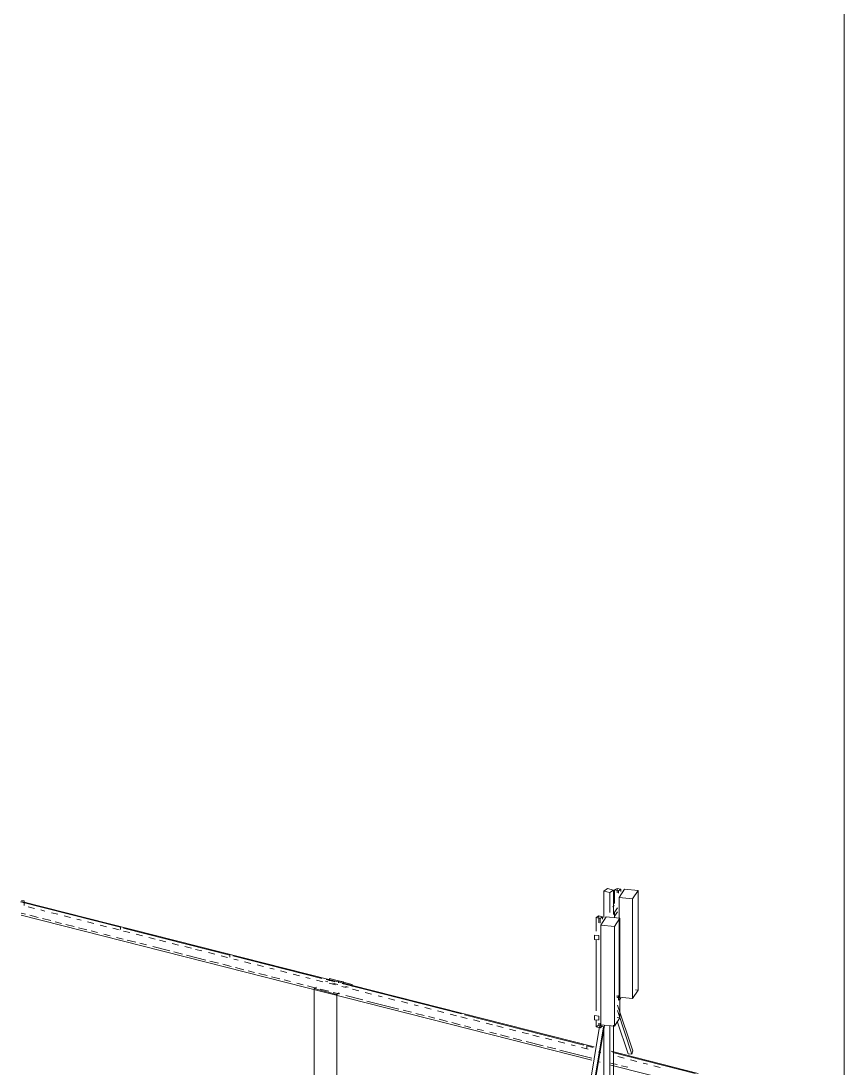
# Paper-space layout '02 Building 3D Model' of a CAD drawing. Header units: millimetres. Extents: x 5 to 415, y 7 to 290.
# Drawn here: x 293.85 to 331, y 195.49 to 242.74 of the extents above; entities that cross this region are included whole.
import ezdxf

# ---------------------------------------------------------------- set-up
doc = ezdxf.new("R2010")
doc.units = ezdxf.units.MM
doc.layers.add('MODEL_3D_VIEW', color=7, linetype='Continuous', lineweight=9)
doc.layers.add('SHEET', color=7, linetype='Continuous')

# ---------------------------------------------------------------- blocks, each defined once
blk = doc.blocks.new('SHEET_02_BUILDING_3D')
at = {"layer": 'MODEL_3D_VIEW', "lineweight": 9}
for p, q in [((320.322, 203.585), (320.153, 203.475)), ((320.153, 203.475), (320.423, 203.407)), ((320.153, 203.475), (320.153, 202.277)), ((320.591, 203.516), (320.322, 203.585)), ((320.423, 203.407), (320.591, 203.516)), ((320.423, 202.508), (320.423, 203.407)), ((320.591, 202.418), (320.591, 203.516)), ((320.752, 203.597), (320.642, 203.526)), ((320.642, 203.526), (320.817, 203.481)), ((320.642, 203.526), (320.642, 202.909)), ((320.927, 203.553), (320.752, 203.597)), ((320.752, 203.392), (320.752, 203.597)), ((320.817, 203.481), (320.927, 203.553)), ((320.817, 203.379), (320.817, 203.481)), ((321.092, 203.561), (320.845, 203.187)), ((320.927, 203.45), (320.927, 203.553)), ((321.705, 203.494), (321.092, 203.561)), ((321.458, 203.12), (321.705, 203.494)), ((321.705, 198.997), (321.705, 203.494)), ((293.826, 202.986), (298.335, 201.84)), ((293.873, 203.056), (293.986, 203.027)), ((293.874, 203.009), (319.724, 196.439)), ((293.986, 203.027), (293.986, 202.83)), ((294.455, 202.693), (294.167, 202.766)), ((320.63, 202.836), (320.57, 202.746)), ((320.845, 203.187), (321.458, 203.12)), ((320.845, 198.69), (320.845, 203.187)), ((321.458, 198.623), (321.458, 203.12)), ((319.609, 195.843), (293.854, 202.389)), ((293.859, 202.479), (294.051, 202.431)), ((294.242, 202.382), (294.625, 202.285)), ((294.933, 202.572), (294.742, 202.62)), ((295.508, 202.426), (295.221, 202.499)), ((296.082, 202.28), (295.795, 202.353)), ((319.927, 202.35), (319.818, 202.279)), ((319.818, 202.279), (319.993, 202.234)), ((319.818, 202.279), (319.818, 201.662)), ((320.102, 202.305), (319.927, 202.35)), ((319.927, 202.041), (319.927, 202.35)), ((319.993, 202.234), (320.102, 202.305)), ((320.268, 202.314), (320.02, 201.94)), ((320.102, 202.202), (320.102, 202.305)), ((320.881, 202.247), (320.268, 202.314)), ((320.591, 202.454), (320.77, 202.724)), ((320.642, 202.498), (320.642, 202.293)), ((320.65, 202.355), (320.77, 202.536)), ((294.817, 202.236), (295.2, 202.139)), ((295.391, 202.09), (295.678, 202.017)), ((295.87, 201.968), (296.253, 201.871)), ((296.561, 202.158), (296.37, 202.207)), ((296.444, 201.822), (296.827, 201.725)), ((297.135, 202.012), (296.848, 202.085)), ((297.71, 201.866), (297.423, 201.939)), ((298.284, 201.72), (297.997, 201.793)), ((298.335, 201.84), (298.335, 201.739)), ((298.47, 201.806), (303.273, 200.585)), ((319.993, 202.029), (319.993, 202.234)), ((320.02, 201.94), (320.634, 201.873)), ((320.02, 197.443), (320.02, 201.94)), ((320.634, 201.873), (320.881, 202.247)), ((320.634, 197.376), (320.634, 201.873)), ((320.881, 197.75), (320.881, 202.247)), ((297.019, 201.676), (297.306, 201.603)), ((297.593, 201.53), (297.881, 201.457)), ((298.168, 201.384), (298.455, 201.311)), ((298.763, 201.598), (298.476, 201.671)), ((299.338, 201.452), (299.05, 201.525)), ((299.912, 201.306), (299.625, 201.379)), ((319.736, 201.485), (319.736, 201.296)), ((319.936, 201.463), (319.736, 201.485)), ((319.936, 201.274), (319.936, 201.463)), ((298.646, 201.263), (299.029, 201.165)), ((299.221, 201.117), (299.508, 201.044)), ((299.795, 200.971), (300.561, 200.776)), ((300.391, 201.185), (300.104, 201.258)), ((300.965, 201.039), (300.678, 201.112)), ((301.54, 200.893), (301.252, 200.966)), ((302.018, 200.771), (301.731, 200.844)), ((319.736, 201.296), (319.936, 201.274)), ((319.818, 201.251), (319.818, 198.066)), ((300.753, 200.727), (301.136, 200.63)), ((301.327, 200.581), (302.189, 200.362)), ((302.593, 200.625), (302.306, 200.698)), ((303.167, 200.479), (302.88, 200.552)), ((303.273, 200.585), (303.273, 200.484)), ((303.407, 200.551), (307.426, 199.53)), ((303.646, 200.357), (303.455, 200.406)), ((302.38, 200.314), (302.763, 200.216)), ((302.955, 200.168), (303.338, 200.07)), ((303.529, 200.022), (303.912, 199.924)), ((304.22, 200.211), (303.933, 200.284)), ((304.795, 200.065), (304.508, 200.138)), ((305.274, 199.944), (305.082, 199.992)), ((304.104, 199.876), (304.391, 199.803)), ((304.582, 199.754), (304.965, 199.657)), ((305.157, 199.608), (305.54, 199.511)), ((305.848, 199.798), (305.561, 199.871)), ((305.731, 199.462), (306.019, 199.389)), ((306.423, 199.652), (306.135, 199.725)), ((306.901, 199.53), (306.71, 199.579)), ((307.476, 199.384), (307.188, 199.457)), ((307.622, 199.48), (308.014, 199.38)), ((307.776, 199.424), (307.776, 199.523)), ((307.776, 199.523), (308.799, 199.262)), ((308.188, 199.327), (308.188, 199.425)), ((308.188, 199.425), (308.404, 199.371)), ((306.306, 199.316), (306.593, 199.243)), ((306.785, 199.194), (307.168, 199.097)), ((307.185, 199.138), (307.084, 199.072)), ((307.084, 199.072), (308.108, 198.812)), ((307.084, 188.765), (307.084, 199.072)), ((307.359, 199.048), (307.742, 198.951)), ((307.703, 199.372), (307.589, 199.401)), ((308.05, 199.238), (307.763, 199.311)), ((308.158, 199.257), (307.93, 199.314)), ((308.529, 199.116), (308.337, 199.165)), ((308.345, 199.296), (313.731, 197.927)), ((308.404, 199.371), (308.404, 199.272)), ((308.612, 199.141), (308.499, 199.17)), ((308.799, 199.262), (308.799, 199.164)), ((309.103, 198.97), (308.816, 199.043)), ((321.705, 198.997), (321.458, 198.623)), ((321.583, 199.011), (321.705, 198.997)), ((307.933, 198.902), (308.221, 198.829)), ((308.108, 198.812), (308.209, 198.878)), ((308.108, 188.505), (308.108, 198.812)), ((308.508, 198.756), (309.274, 198.562)), ((309.678, 198.824), (309.391, 198.897)), ((309.465, 198.513), (310.902, 198.148)), ((310.156, 198.703), (309.965, 198.751)), ((310.731, 198.557), (310.444, 198.63)), ((311.305, 198.411), (311.018, 198.484)), ((320.752, 198.665), (320.752, 198.768)), ((320.752, 198.665), (320.927, 198.621)), ((320.817, 198.549), (320.817, 198.755)), ((320.927, 198.621), (320.817, 198.549)), ((321.458, 198.623), (320.845, 198.69)), ((311.093, 198.099), (311.476, 198.002)), ((311.784, 198.289), (311.593, 198.338)), ((312.359, 198.143), (312.071, 198.216)), ((312.933, 197.997), (312.646, 198.07)), ((321.428, 196.117), (320.768, 198.078)), ((320.771, 198.328), (321.464, 196.269)), ((311.667, 197.953), (312.05, 197.856)), ((312.242, 197.807), (312.529, 197.734)), ((312.721, 197.686), (313.104, 197.588)), ((313.507, 197.851), (313.22, 197.924)), ((313.295, 197.54), (313.678, 197.442)), ((313.986, 197.729), (313.699, 197.802)), ((313.866, 197.893), (319.252, 196.524)), ((314.561, 197.583), (314.273, 197.656)), ((319.736, 197.858), (319.736, 197.67)), ((319.936, 197.836), (319.736, 197.858)), ((319.736, 197.67), (319.936, 197.648)), ((319.818, 197.655), (319.818, 197.346)), ((319.936, 197.648), (319.936, 197.836)), ((320.881, 197.75), (320.634, 197.376)), ((320.758, 197.763), (320.881, 197.75)), ((321.259, 196.135), (320.765, 197.606)), ((313.87, 197.394), (314.157, 197.321)), ((314.444, 197.248), (314.731, 197.175)), ((315.135, 197.437), (314.848, 197.51)), ((315.018, 197.102), (315.306, 197.029)), ((315.614, 197.316), (315.327, 197.389)), ((316.188, 197.17), (315.901, 197.243)), ((316.763, 197.024), (316.476, 197.097)), ((319.968, 197.365), (319.28, 193.24)), ((319.449, 193.221), (320.137, 197.346)), ((319.485, 193.177), (320.189, 197.402)), ((319.818, 197.346), (319.927, 197.418)), ((319.993, 197.302), (319.818, 197.346)), ((319.927, 197.418), (319.927, 197.52)), ((319.927, 197.418), (320.102, 197.373)), ((319.993, 197.302), (319.993, 197.507)), ((320.102, 197.373), (319.993, 197.302)), ((320.634, 197.376), (320.02, 197.443)), ((320.153, 197.382), (320.153, 194.685)), ((320.423, 194.616), (320.423, 197.413)), ((320.591, 194.726), (320.591, 197.423)), ((315.497, 196.98), (315.88, 196.883)), ((316.072, 196.834), (316.455, 196.737)), ((316.646, 196.688), (317.412, 196.493)), ((317.241, 196.902), (316.954, 196.975)), ((317.816, 196.756), (317.529, 196.829)), ((318.39, 196.61), (318.103, 196.683)), ((317.603, 196.445), (317.986, 196.347)), ((318.178, 196.299), (319.614, 195.933)), ((318.869, 196.488), (318.678, 196.537)), ((319.444, 196.342), (319.156, 196.415)), ((319.387, 196.388), (319.387, 196.49)), ((319.387, 196.49), (319.681, 196.415)), ((320.018, 196.196), (319.922, 196.221)), ((320.49, 196.244), (324.416, 195.246)), ((320.562, 196.191), (324.284, 195.245)), ((321.428, 196.117), (321.259, 196.135)), ((321.464, 196.269), (321.428, 196.117)), ((319.992, 195.746), (319.896, 195.77)), ((320.476, 195.714), (320.763, 195.641)), ((321.071, 195.929), (320.784, 196.002)), ((321.646, 195.783), (321.358, 195.856)), ((322.124, 195.661), (321.933, 195.71)), ((323.63, 194.821), (320.471, 195.624)), ((320.954, 195.593), (321.242, 195.52)), ((322.699, 195.515), (322.412, 195.588))]:
    blk.add_line(p, q, dxfattribs=at)
at = {"layer": 'SHEET', "lineweight": 18}
blk.add_line((331, 277), (331, 17), dxfattribs=at)

psp = doc.layouts.new('02 Building 3D Model')

# ---------------------------------------------------------------- block references
psp.add_blockref('SHEET_02_BUILDING_3D', (0, 0))

doc.saveas('drawing.dxf')
